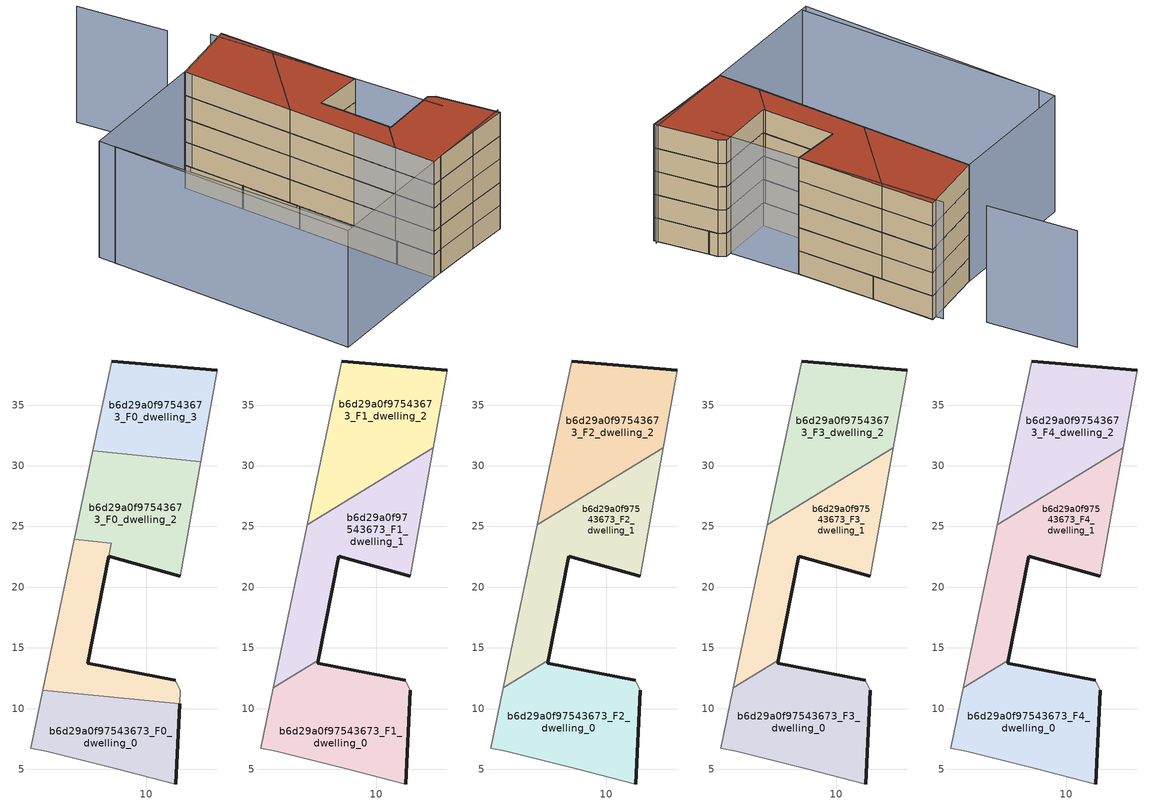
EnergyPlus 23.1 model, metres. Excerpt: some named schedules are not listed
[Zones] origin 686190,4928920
b6d29a0f97543673_F0_dwelling_0
 floor ground (EU_floor_Construction): 12.41,3.79 12.75,10.38 1.48,11.52 0.48,6.75 1.75,6.47 7.54,5.05 z0
 wall outside (EU_wall_Construction): 12.75,10.38 12.41,3.79 z0:3
 wall adiabatic (EU_wall_Construction): 12.41,3.79 7.54,5.05 1.75,6.47 0.48,6.75 1.48,11.52 z0:3
 wall to b6d29a0f97543673_F0_dwelling_1 (EU_wall_Construction): 1.48,11.52 12.75,10.38 z0:3
b6d29a0f97543673_F0_dwelling_1
 floor ground (EU_floor_Construction): 12.75,10.38 12.81,11.52 12.4,12.33 5.18,13.72 7.13,23.62 4.08,23.93 1.48,11.52 z0
 wall outside (EU_wall_Construction): 6.92,22.55 5.18,13.72 12.4,12.33 z0:3; 6.92,22.55,3 6.92,22.56,0 6.92,22.55,0
 wall adiabatic (EU_wall_Construction): 1.48,11.52 4.08,23.93 / 12.4,12.33 12.81,11.52 12.75,10.38 z0:3
 wall to b6d29a0f97543673_F0_dwelling_2 (EU_wall_Construction): 4.08,23.93 5.58,23.78 / 5.59,23.78 7.13,23.62 6.92,22.56 z0:3
b6d29a0f97543673_F0_dwelling_2
 floor ground (EU_floor_Construction): 12.78,20.91 14.49,30.33 5.6,31.22 4.08,23.93 7.13,23.62 6.92,22.56 z0
 wall outside (EU_wall_Construction): 12.78,20.91 6.92,22.56 z0:3
 wall adiabatic (EU_wall_Construction): 4.08,23.93 5.6,31.22 / 14.49,30.33 12.78,20.91 z0:3
 wall to b6d29a0f97543673_F0_dwelling_3 (EU_wall_Construction): 5.6,31.22 14.49,30.33 z0:3
b6d29a0f97543673_F0_dwelling_3
 floor ground (EU_floor_Construction): 14.49,30.33 15.85,37.87 7.15,38.63 5.6,31.22 z0
 wall outside (EU_wall_Construction): 7.15,38.63 15.85,37.87 z0:3
 wall adiabatic (EU_wall_Construction): 5.6,31.22 7.15,38.63 / 15.85,37.87 14.49,30.33 z0:3
b6d29a0f97543673_F1_dwelling_0
 floor to b6d29a0f97543673_F0_dwelling_0 (EU_floor_Construction): 12.41,3.79 12.75,10.38 1.48,11.52 0.48,6.75 1.75,6.47 7.54,5.05 z3
 floor to b6d29a0f97543673_F0_dwelling_1 (EU_floor_Construction): 12.75,10.38 12.81,11.52 12.4,12.33 5.18,13.72 5.23,13.99 1.52,11.71 1.48,11.52 z3
 wall outside (EU_wall_Construction): 5.23,13.99 5.18,13.72 12.4,12.33 / 12.81,11.52 12.41,3.79 z3:6
 wall adiabatic (EU_wall_Construction): 12.4,12.33 12.81,11.52 / 12.41,3.79 7.54,5.05 1.75,6.47 0.48,6.75 1.52,11.71 z3:6
 wall to b6d29a0f97543673_F1_dwelling_1 (EU_wall_Construction): 1.52,11.71 5.23,13.99 z3:6
b6d29a0f97543673_F1_dwelling_1
 floor to b6d29a0f97543673_F0_dwelling_1 (EU_floor_Construction): 5.23,13.99 7.13,23.62 4.08,23.93 1.52,11.71 z3
 floor to b6d29a0f97543673_F0_dwelling_2 (EU_floor_Construction): 12.78,20.91 14.49,30.33 13.04,30.47 4.33,25.13 4.08,23.93 7.13,23.62 6.92,22.56 z3
 floor to b6d29a0f97543673_F0_dwelling_3 (EU_floor_Construction): 14.49,30.33 14.7,31.49 13.04,30.47 z3
 wall outside (EU_wall_Construction): 12.78,20.91 6.92,22.56 5.23,13.99 z3:6
 wall adiabatic (EU_wall_Construction): 1.52,11.71 4.33,25.13 / 14.7,31.49 12.78,20.91 z3:6
 wall to b6d29a0f97543673_F1_dwelling_2 (EU_wall_Construction): 4.33,25.13 14.7,31.49 z3:6
b6d29a0f97543673_F1_dwelling_2
 floor to b6d29a0f97543673_F0_dwelling_2 (EU_floor_Construction): 13.04,30.47 5.6,31.22 4.33,25.13 z3
 floor to b6d29a0f97543673_F0_dwelling_3 (EU_floor_Construction): 14.7,31.49 15.85,37.87 7.15,38.63 5.6,31.22 13.04,30.47 z3
 wall outside (EU_wall_Construction): 7.15,38.63 15.85,37.87 z3:6
 wall adiabatic (EU_wall_Construction): 4.33,25.13 7.15,38.63 / 15.85,37.87 14.7,31.49 z3:6
b6d29a0f97543673_F2_dwelling_0
 floor to b6d29a0f97543673_F1_dwelling_0 (EU_floor_Construction): 12.41,3.79 12.81,11.52 12.4,12.33 5.18,13.72 5.23,13.99 1.52,11.71 0.48,6.75 1.75,6.47 7.54,5.05 z6
 wall outside (EU_wall_Construction): 5.23,13.99 5.18,13.72 12.4,12.33 / 12.81,11.52 12.41,3.79 z6:9
 wall adiabatic (EU_wall_Construction): 12.4,12.33 12.81,11.52 / 12.41,3.79 7.54,5.05 1.75,6.47 0.48,6.75 1.52,11.71 z6:9
 wall to b6d29a0f97543673_F2_dwelling_1 (EU_wall_Construction): 1.52,11.71 5.23,13.99 z6:9
b6d29a0f97543673_F2_dwelling_1
 floor to b6d29a0f97543673_F1_dwelling_1 (EU_floor_Construction): 12.78,20.91 14.7,31.49 4.33,25.13 1.52,11.71 5.23,13.99 6.92,22.56 z6
 wall outside (EU_wall_Construction): 12.78,20.91 6.92,22.56 5.23,13.99 z6:9
 wall adiabatic (EU_wall_Construction): 1.52,11.71 4.33,25.13 / 14.7,31.49 12.78,20.91 z6:9
 wall to b6d29a0f97543673_F2_dwelling_2 (EU_wall_Construction): 4.33,25.13 14.7,31.49 z6:9
b6d29a0f97543673_F2_dwelling_2
 floor to b6d29a0f97543673_F1_dwelling_2 (EU_floor_Construction): 14.7,31.49 15.85,37.87 7.15,38.63 4.33,25.13 z6
 wall outside (EU_wall_Construction): 7.15,38.63 15.85,37.87 z6:9
 wall adiabatic (EU_wall_Construction): 4.33,25.13 7.15,38.63 / 15.85,37.87 14.7,31.49 z6:9
b6d29a0f97543673_F3_dwelling_0
 floor to b6d29a0f97543673_F2_dwelling_0 (EU_floor_Construction): 12.41,3.79 12.81,11.52 12.4,12.33 5.18,13.72 5.23,13.99 1.52,11.71 0.48,6.75 1.75,6.47 7.54,5.05 z9
 wall outside (EU_wall_Construction): 5.23,13.99 5.18,13.72 12.4,12.33 / 12.81,11.52 12.41,3.79 z9:12
 wall adiabatic (EU_wall_Construction): 12.4,12.33 12.81,11.52 / 12.41,3.79 7.54,5.05 1.75,6.47 0.48,6.75 1.52,11.71 z9:12
 wall to b6d29a0f97543673_F3_dwelling_1 (EU_wall_Construction): 1.52,11.71 5.23,13.99 z9:12
b6d29a0f97543673_F3_dwelling_1
 floor to b6d29a0f97543673_F2_dwelling_1 (EU_floor_Construction): 12.78,20.91 14.7,31.49 4.33,25.13 1.52,11.71 5.23,13.99 6.92,22.56 z9
 wall outside (EU_wall_Construction): 12.78,20.91 6.92,22.56 5.23,13.99 z9:12
 wall adiabatic (EU_wall_Construction): 1.52,11.71 4.33,25.13 / 14.7,31.49 12.78,20.91 z9:12
 wall to b6d29a0f97543673_F3_dwelling_2 (EU_wall_Construction): 4.33,25.13 14.7,31.49 z9:12
b6d29a0f97543673_F3_dwelling_2
 floor to b6d29a0f97543673_F2_dwelling_2 (EU_floor_Construction): 14.7,31.49 15.85,37.87 7.15,38.63 4.33,25.13 z9
 wall outside (EU_wall_Construction): 7.15,38.63 15.85,37.87 z9:12
 wall adiabatic (EU_wall_Construction): 4.33,25.13 7.15,38.63 / 15.85,37.87 14.7,31.49 z9:12
b6d29a0f97543673_F4_dwelling_0
 floor to b6d29a0f97543673_F3_dwelling_0 (EU_floor_Construction): 12.41,3.79 12.81,11.52 12.4,12.33 5.18,13.72 5.23,13.99 1.52,11.71 0.48,6.75 1.75,6.47 7.54,5.05 z12
 wall outside (EU_wall_Construction): 5.23,13.99 5.18,13.72 12.4,12.33 / 12.81,11.52 12.41,3.79 z12:15
 wall adiabatic (EU_wall_Construction): 12.4,12.33 12.81,11.52 / 12.41,3.79 7.54,5.05 1.75,6.47 0.48,6.75 1.52,11.71 z12:15
 wall to b6d29a0f97543673_F4_dwelling_1 (EU_wall_Construction): 1.52,11.71 5.23,13.99 z12:15
 roof outside (EU_roof_Construction): 12.4,12.33 12.81,11.52 12.41,3.79 7.54,5.05 1.75,6.47 0.48,6.75 1.52,11.71 5.23,13.99 5.18,13.72 z15
b6d29a0f97543673_F4_dwelling_1
 floor to b6d29a0f97543673_F3_dwelling_1 (EU_floor_Construction): 12.78,20.91 14.7,31.49 4.33,25.13 1.52,11.71 5.23,13.99 6.92,22.56 z12
 wall outside (EU_wall_Construction): 12.78,20.91 6.92,22.56 5.23,13.99 z12:15
 wall adiabatic (EU_wall_Construction): 1.52,11.71 4.33,25.13 / 14.7,31.49 12.78,20.91 z12:15
 wall to b6d29a0f97543673_F4_dwelling_2 (EU_wall_Construction): 4.33,25.13 14.7,31.49 z12:15
 roof outside (EU_roof_Construction): 14.7,31.49 12.78,20.91 6.92,22.56 5.23,13.99 1.52,11.71 4.33,25.13 z15
b6d29a0f97543673_F4_dwelling_2
 floor to b6d29a0f97543673_F3_dwelling_2 (EU_floor_Construction): 14.7,31.49 15.85,37.87 7.15,38.63 4.33,25.13 z12
 wall outside (EU_wall_Construction): 7.15,38.63 15.85,37.87 z12:15
 wall adiabatic (EU_wall_Construction): 4.33,25.13 7.15,38.63 / 15.85,37.87 14.7,31.49 z12:15
 roof outside (EU_roof_Construction): 15.85,37.87 14.7,31.49 4.33,25.13 7.15,38.63 z15
shading: 1.74,6.47 12.74,4.22 / 11.28,10.1 15.28,38.86 / -9.71,40 -15,10.24 / 14.16,43.54 15.13,54.51 / 7.15,38.63 0.48,6.75 / 0.48,6.75 -15.95,10.18 / -15.95,10.18 -9.28,42.06 / -9.28,42.06 7.15,38.63 z0:15
[Building]
EU S2 Campaign: North Axis=0; Terrain=City; Solar Distribution=FullExterior
[Site:Location]
Bologna: Latitude=44.5; Longitude=11.25; Time Zone=1; Elevation=37
[SizingPeriod:WeatherFileDays]
AnnualSizingPeriod: Begin Month=1; Begin Day of Month=1; End Month=12; End Day of Month=31; Day of Week for Start Day=Monday; Use Weather File Daylight Saving Period=No; Use Weather File Rain and Snow Indicators=No
[MATERIAL]
EU_InternalMass_Material: Roughness=MediumRough; Thickness=0.1; Conductivity=1; Density=1800; Specific Heat=900; Thermal Absorptance=0.9; Solar Absorptance=0.7; Visible Absorptance=0.7
[MATERIAL:NOMASS] Roughness=MediumRough; Thermal Absorptance=0.9; Solar Absorptance=0.7; Visible Absorptance=0.7
Name | Thermal Resistance
EU_wall_NoMass | 0.905828
EU_roof_NoMass | 0.37593
EU_floor_NoMass | 0.67114
[CONSTRUCTION]
EU_wall_Construction: EU_wall_NoMass
EU_roof_Construction: EU_roof_NoMass
EU_floor_Construction: EU_floor_NoMass
EU_InternalMass_Construction: EU_InternalMass_Material
[ZONE] Type=1; Multiplier=1; Ceiling Height=autocalculate; Floor Area=autocalculate; Part of Total Floor Area=Yes
Name | Volume
b6d29a0f97543673_F0_dwelling_0 | 200.654
b6d29a0f97543673_F1_dwelling_0; b6d29a0f97543673_F2_dwelling_0; b6d29a0f97543673_F3_dwelling_0; b6d29a0f97543673_F4_dwelling_0 | 267.541
b6d29a0f97543673_F0_dwelling_1 | 171.311
b6d29a0f97543673_F1_dwelling_1; b6d29a0f97543673_F2_dwelling_1; b6d29a0f97543673_F3_dwelling_1; b6d29a0f97543673_F4_dwelling_1 | 267.54
b6d29a0f97543673_F0_dwelling_2 | 230.002
b6d29a0f97543673_F1_dwelling_2; b6d29a0f97543673_F2_dwelling_2; b6d29a0f97543673_F3_dwelling_2; b6d29a0f97543673_F4_dwelling_2 | 267.568
b6d29a0f97543673_F0_dwelling_3 | 200.664
[INTERNALMASS] Construction=EU_InternalMass_Construction
Name | Zone or ZoneList | Surface Area
b6d29a0f97543673_F0_dwelling_0_EU_InternalMass | b6d29a0f97543673_F0_dwelling_0 | 66.8851
b6d29a0f97543673_F0_dwelling_1_EU_InternalMass | b6d29a0f97543673_F0_dwelling_1 | 57.1048
b6d29a0f97543673_F0_dwelling_2_EU_InternalMass | b6d29a0f97543673_F0_dwelling_2 | 76.668
b6d29a0f97543673_F0_dwelling_3_EU_InternalMass | b6d29a0f97543673_F0_dwelling_3 | 66.8878
b6d29a0f97543673_F1_dwelling_0_EU_InternalMass | b6d29a0f97543673_F1_dwelling_0 | 89.1806
b6d29a0f97543673_F1_dwelling_1_EU_InternalMass | b6d29a0f97543673_F1_dwelling_1 | 89.1801
b6d29a0f97543673_F1_dwelling_2_EU_InternalMass | b6d29a0f97543673_F1_dwelling_2 | 89.1892
b6d29a0f97543673_F2_dwelling_0_EU_InternalMass | b6d29a0f97543673_F2_dwelling_0 | 89.1806
b6d29a0f97543673_F2_dwelling_1_EU_InternalMass | b6d29a0f97543673_F2_dwelling_1 | 89.1801
b6d29a0f97543673_F2_dwelling_2_EU_InternalMass | b6d29a0f97543673_F2_dwelling_2 | 89.1892
b6d29a0f97543673_F3_dwelling_0_EU_InternalMass | b6d29a0f97543673_F3_dwelling_0 | 89.1806
b6d29a0f97543673_F3_dwelling_1_EU_InternalMass | b6d29a0f97543673_F3_dwelling_1 | 89.1801
b6d29a0f97543673_F3_dwelling_2_EU_InternalMass | b6d29a0f97543673_F3_dwelling_2 | 89.1892
b6d29a0f97543673_F4_dwelling_0_EU_InternalMass | b6d29a0f97543673_F4_dwelling_0 | 89.1806
b6d29a0f97543673_F4_dwelling_1_EU_InternalMass | b6d29a0f97543673_F4_dwelling_1 | 89.1801
b6d29a0f97543673_F4_dwelling_2_EU_InternalMass | b6d29a0f97543673_F4_dwelling_2 | 89.1892
[OTHEREQUIPMENT] Fuel Type=Electricity; Design Level Calculation Method=Watts/Area; Power per Zone Floor Area=1; Fraction Latent=0; Fraction Radiant=0; Fraction Lost=0; Carbon Dioxide Generation Rate=0; EndUse Subcategory=EU_Step8_InternalGains
Name | Zone or ZoneList or Space or SpaceList | Schedule
EU_Step8_InternalGain_b6d29a0f97543673_F0_dwelling_0_f000 | b6d29a0f97543673_F0_dwelling_0 | EU_Step8_GainSchedule_b6d29a0f97543673_F0_dwelling_0_f000
EU_Step8_InternalGain_b6d29a0f97543673_F0_dwelling_1_f000 | b6d29a0f97543673_F0_dwelling_1 | EU_Step8_GainSchedule_b6d29a0f97543673_F0_dwelling_1_f000
EU_Step8_InternalGain_b6d29a0f97543673_F0_dwelling_2_f000 | b6d29a0f97543673_F0_dwelling_2 | EU_Step8_GainSchedule_b6d29a0f97543673_F0_dwelling_2_f000
EU_Step8_InternalGain_b6d29a0f97543673_F0_dwelling_3_f000 | b6d29a0f97543673_F0_dwelling_3 | EU_Step8_GainSchedule_b6d29a0f97543673_F0_dwelling_3_f000
EU_Step8_InternalGain_b6d29a0f97543673_F1_dwelling_0_f000 | b6d29a0f97543673_F1_dwelling_0 | EU_Step8_GainSchedule_b6d29a0f97543673_F1_dwelling_0_f000
EU_Step8_InternalGain_b6d29a0f97543673_F1_dwelling_1_f000 | b6d29a0f97543673_F1_dwelling_1 | EU_Step8_GainSchedule_b6d29a0f97543673_F1_dwelling_1_f000
EU_Step8_InternalGain_b6d29a0f97543673_F1_dwelling_2_f000 | b6d29a0f97543673_F1_dwelling_2 | EU_Step8_GainSchedule_b6d29a0f97543673_F1_dwelling_2_f000
EU_Step8_InternalGain_b6d29a0f97543673_F2_dwelling_0_f000 | b6d29a0f97543673_F2_dwelling_0 | EU_Step8_GainSchedule_b6d29a0f97543673_F2_dwelling_0_f000
EU_Step8_InternalGain_b6d29a0f97543673_F2_dwelling_1_f000 | b6d29a0f97543673_F2_dwelling_1 | EU_Step8_GainSchedule_b6d29a0f97543673_F2_dwelling_1_f000
EU_Step8_InternalGain_b6d29a0f97543673_F2_dwelling_2_f000 | b6d29a0f97543673_F2_dwelling_2 | EU_Step8_GainSchedule_b6d29a0f97543673_F2_dwelling_2_f000
EU_Step8_InternalGain_b6d29a0f97543673_F3_dwelling_0_f000 | b6d29a0f97543673_F3_dwelling_0 | EU_Step8_GainSchedule_b6d29a0f97543673_F3_dwelling_0_f000
EU_Step8_InternalGain_b6d29a0f97543673_F3_dwelling_1_f000 | b6d29a0f97543673_F3_dwelling_1 | EU_Step8_GainSchedule_b6d29a0f97543673_F3_dwelling_1_f000
EU_Step8_InternalGain_b6d29a0f97543673_F3_dwelling_2_f000 | b6d29a0f97543673_F3_dwelling_2 | EU_Step8_GainSchedule_b6d29a0f97543673_F3_dwelling_2_f000
EU_Step8_InternalGain_b6d29a0f97543673_F4_dwelling_0_f000 | b6d29a0f97543673_F4_dwelling_0 | EU_Step8_GainSchedule_b6d29a0f97543673_F4_dwelling_0_f000
EU_Step8_InternalGain_b6d29a0f97543673_F4_dwelling_1_f000 | b6d29a0f97543673_F4_dwelling_1 | EU_Step8_GainSchedule_b6d29a0f97543673_F4_dwelling_1_f000
EU_Step8_InternalGain_b6d29a0f97543673_F4_dwelling_2_f000 | b6d29a0f97543673_F4_dwelling_2 | EU_Step8_GainSchedule_b6d29a0f97543673_F4_dwelling_2_f000
[ZONEVENTILATION:DESIGNFLOWRATE] Schedule=EU_AlwaysOn; Design Flow Rate Calculation Method=AirChanges/Hour; Air Changes per Hour=0.73129; Ventilation Type=Natural; Fan Pressure Rise=0; Fan Total Efficiency=1; Constant Term Coefficient=1; Temperature Term Coefficient=0; Velocity Term Coefficient=0; Velocity Squared Term Coefficient=0; Minimum Indoor Temperature=-100; Maximum Indoor Temperature=100; Delta Temperature=-100; Minimum Outdoor Temperature=-100; Maximum Outdoor Temperature=100; Maximum Wind Speed=40
Name | Zone or ZoneList or Space or SpaceList
EU_ConstantAir_b6d29a0f97543673_F0_dwelling_0 | b6d29a0f97543673_F0_dwelling_0
EU_ConstantAir_b6d29a0f97543673_F0_dwelling_1 | b6d29a0f97543673_F0_dwelling_1
EU_ConstantAir_b6d29a0f97543673_F0_dwelling_2 | b6d29a0f97543673_F0_dwelling_2
EU_ConstantAir_b6d29a0f97543673_F0_dwelling_3 | b6d29a0f97543673_F0_dwelling_3
EU_ConstantAir_b6d29a0f97543673_F1_dwelling_0 | b6d29a0f97543673_F1_dwelling_0
EU_ConstantAir_b6d29a0f97543673_F1_dwelling_1 | b6d29a0f97543673_F1_dwelling_1
EU_ConstantAir_b6d29a0f97543673_F1_dwelling_2 | b6d29a0f97543673_F1_dwelling_2
EU_ConstantAir_b6d29a0f97543673_F2_dwelling_0 | b6d29a0f97543673_F2_dwelling_0
EU_ConstantAir_b6d29a0f97543673_F2_dwelling_1 | b6d29a0f97543673_F2_dwelling_1
EU_ConstantAir_b6d29a0f97543673_F2_dwelling_2 | b6d29a0f97543673_F2_dwelling_2
EU_ConstantAir_b6d29a0f97543673_F3_dwelling_0 | b6d29a0f97543673_F3_dwelling_0
EU_ConstantAir_b6d29a0f97543673_F3_dwelling_1 | b6d29a0f97543673_F3_dwelling_1
EU_ConstantAir_b6d29a0f97543673_F3_dwelling_2 | b6d29a0f97543673_F3_dwelling_2
EU_ConstantAir_b6d29a0f97543673_F4_dwelling_0 | b6d29a0f97543673_F4_dwelling_0
EU_ConstantAir_b6d29a0f97543673_F4_dwelling_1 | b6d29a0f97543673_F4_dwelling_1
EU_ConstantAir_b6d29a0f97543673_F4_dwelling_2 | b6d29a0f97543673_F4_dwelling_2
[HVACTEMPLATE:THERMOSTAT] Constant Heating Setpoint=20; Constant Cooling Setpoint=50
EU_HeatOnly_b6d29a0f97543673_F0_dwelling_0; EU_HeatOnly_b6d29a0f97543673_F0_dwelling_1; EU_HeatOnly_b6d29a0f97543673_F0_dwelling_2; EU_HeatOnly_b6d29a0f97543673_F0_dwelling_3; EU_HeatOnly_b6d29a0f97543673_F1_dwelling_0; EU_HeatOnly_b6d29a0f97543673_F1_dwelling_1; EU_HeatOnly_b6d29a0f97543673_F1_dwelling_2; EU_HeatOnly_b6d29a0f97543673_F2_dwelling_0; EU_HeatOnly_b6d29a0f97543673_F2_dwelling_1; EU_HeatOnly_b6d29a0f97543673_F2_dwelling_2; EU_HeatOnly_b6d29a0f97543673_F3_dwelling_0; EU_HeatOnly_b6d29a0f97543673_F3_dwelling_1; EU_HeatOnly_b6d29a0f97543673_F3_dwelling_2; EU_HeatOnly_b6d29a0f97543673_F4_dwelling_0; EU_HeatOnly_b6d29a0f97543673_F4_dwelling_1; EU_HeatOnly_b6d29a0f97543673_F4_dwelling_2
[HVACTEMPLATE:ZONE:IDEALLOADSAIRSYSTEM] System Availability Schedule=EU_AlwaysOn; Maximum Heating Supply Air Temperature=50; Minimum Cooling Supply Air Temperature=13; Maximum Heating Supply Air Humidity Ratio=0.0156; Minimum Cooling Supply Air Humidity Ratio=0.0077; Heating Limit=NoLimit; Cooling Limit=NoLimit; Heating Availability Schedule=EU_AlwaysOn; Cooling Availability Schedule=EU_CoolingOff; Dehumidification Control Type=ConstantSensibleHeatRatio; Cooling Sensible Heat Ratio=0.7; Dehumidification Setpoint=60; Humidification Control Type=None; Humidification Setpoint=30; Outdoor Air Method=None; Outdoor Air Flow Rate per Person=0.00944; Outdoor Air Flow Rate per Zone Floor Area=0; Outdoor Air Flow Rate per Zone=0; Demand Controlled Ventilation Type=None; Outdoor Air Economizer Type=NoEconomizer; Heat Recovery Type=None; Sensible Heat Recovery Effectiveness=0.7; Latent Heat Recovery Effectiveness=0.65
Name | Template Thermostat
b6d29a0f97543673_F0_dwelling_0 | EU_HeatOnly_b6d29a0f97543673_F0_dwelling_0
b6d29a0f97543673_F0_dwelling_1 | EU_HeatOnly_b6d29a0f97543673_F0_dwelling_1
b6d29a0f97543673_F0_dwelling_2 | EU_HeatOnly_b6d29a0f97543673_F0_dwelling_2
b6d29a0f97543673_F0_dwelling_3 | EU_HeatOnly_b6d29a0f97543673_F0_dwelling_3
b6d29a0f97543673_F1_dwelling_0 | EU_HeatOnly_b6d29a0f97543673_F1_dwelling_0
b6d29a0f97543673_F1_dwelling_1 | EU_HeatOnly_b6d29a0f97543673_F1_dwelling_1
b6d29a0f97543673_F1_dwelling_2 | EU_HeatOnly_b6d29a0f97543673_F1_dwelling_2
b6d29a0f97543673_F2_dwelling_0 | EU_HeatOnly_b6d29a0f97543673_F2_dwelling_0
b6d29a0f97543673_F2_dwelling_1 | EU_HeatOnly_b6d29a0f97543673_F2_dwelling_1
b6d29a0f97543673_F2_dwelling_2 | EU_HeatOnly_b6d29a0f97543673_F2_dwelling_2
b6d29a0f97543673_F3_dwelling_0 | EU_HeatOnly_b6d29a0f97543673_F3_dwelling_0
b6d29a0f97543673_F3_dwelling_1 | EU_HeatOnly_b6d29a0f97543673_F3_dwelling_1
b6d29a0f97543673_F3_dwelling_2 | EU_HeatOnly_b6d29a0f97543673_F3_dwelling_2
b6d29a0f97543673_F4_dwelling_0 | EU_HeatOnly_b6d29a0f97543673_F4_dwelling_0
b6d29a0f97543673_F4_dwelling_1 | EU_HeatOnly_b6d29a0f97543673_F4_dwelling_1
b6d29a0f97543673_F4_dwelling_2 | EU_HeatOnly_b6d29a0f97543673_F4_dwelling_2
